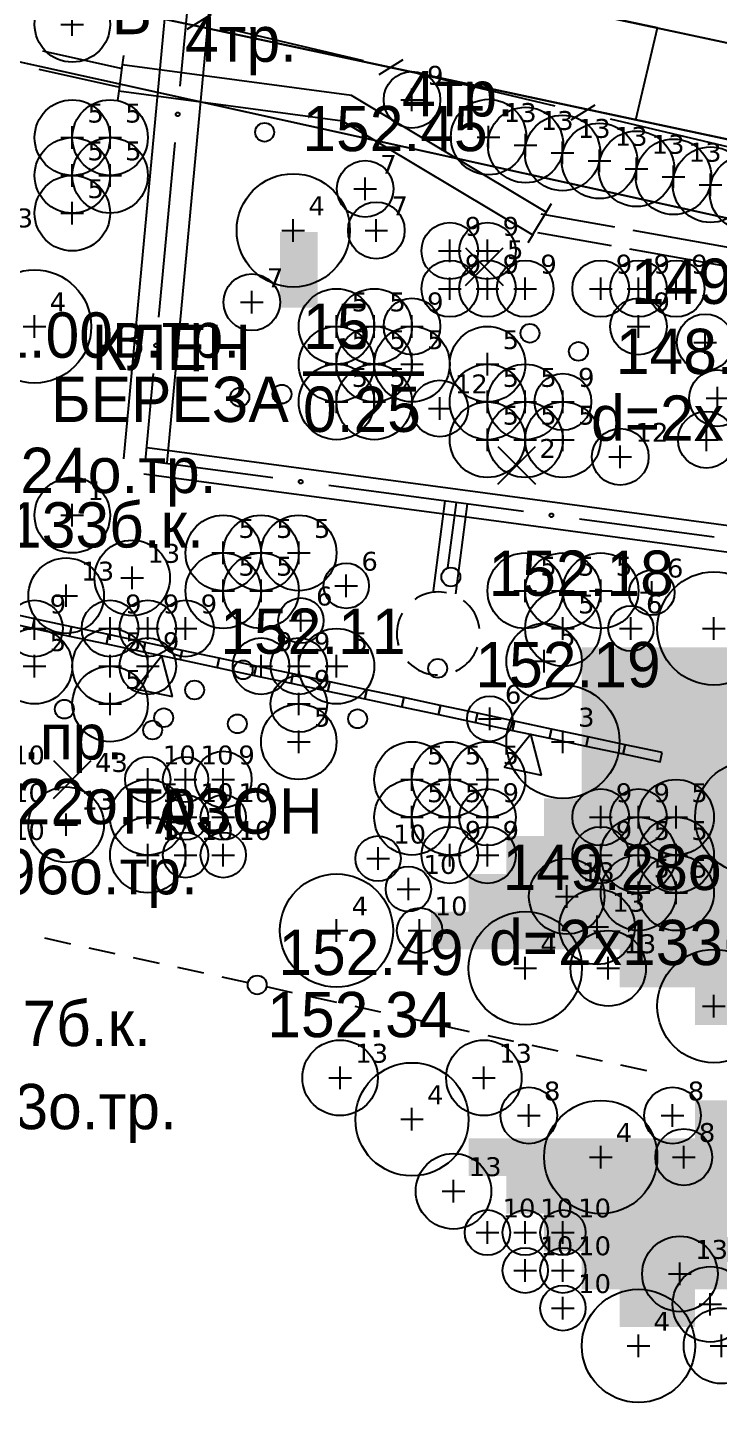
# Model space of a CAD drawing. Header units: metres. Extents: x -2743 to 126, y 13385 to 13916.
# Drawn here: x -1796.41 to -1778.08, y 13575.02 to 13611.44 of the extents above; entities that cross this region are included whole.
import ezdxf

# ---------------------------------------------------------------- set-up
doc = ezdxf.new("R2010")
doc.units = ezdxf.units.M
for name, color, linetype in [('GREEN_LABELS', 7, 'Continuous'), ('GREEN_REJECT', 1, 'Continuous'), ('GREEN_SHRUBS', 94, 'Continuous'), ('GREEN_TREES', 3, 'Continuous'), ('GREEN_ZONE_ALLOWED', 3, 'Continuous'), ('link-улица Берзарина_Граница работ$0$ГП_Граница проектирования', 7, 'Continuous'), ('link-улица Берзарина_Покрытия — Новые$0$ДВ_ПП_Газон_Р', 7, 'Continuous'), ('link-улица Берзарина_Покрытия — Новые$0$ДВ_ПП_Тип6_У_ТР_3м за счет Газона', 7, 'Continuous'), ('link_улица Берзарина_борта$0$ДВ_ГП_П_Борт_БР100.30.15', 7, 'Continuous'), ('link_улица Берзарина_борта$0$ДВ_ГП_П_Борт_Пониженный_бетонный', 7, 'Continuous'), ('output[1-12]_3_ДЖКХ-24_03233kl$0$Красные линии', 7, 'Continuous'), ('output[1-12]_3_ДЖКХ-24_03233pp$0$Водосток проектный', 7, 'Continuous'), ('output[1-12]_3_ДЖКХ-24_03233tp$0$Вентиляторы', 7, 'Continuous'), ('output[1-12]_3_ДЖКХ-24_03233tp$0$Горизонтали', 7, 'Continuous'), ('output[1-12]_3_ДЖКХ-24_03233tp$0$Граница улицы', 7, 'Continuous'), ('output[1-12]_3_ДЖКХ-24_03233tp$0$Колодцы', 7, 'Continuous'), ('output[1-12]_3_ДЖКХ-24_03233tp$0$Леса и газоны', 7, 'Continuous'), ('output[1-12]_3_ДЖКХ-24_03233tp$0$Отдельно стоящее дерево', 7, 'Continuous'), ('output[1-12]_3_ДЖКХ-24_03233up$0$Газопровод', 7, 'Continuous'), ('output[1-12]_3_ДЖКХ-24_03233up$0$Кабель связи', 7, 'Continuous'), ('output[1-12]_3_ДЖКХ-24_03233up$0$Кабель электрический', 7, 'Continuous'), ('output[1-12]_3_ДЖКХ-24_03233up$0$Теплосеть', 7, 'Continuous')]:
    doc.layers.add(name, color=color, linetype=linetype)
doc.styles.add('unicode', font='DejaVuSans.ttf')

# ---------------------------------------------------------------- blocks, each defined once
blk = doc.blocks.new('GREEN_TREE_SORBUS_AUCUPARIA')
for p, q in [((-0.3, 0), (0.3, 0)), ((0, -0.3), (0, 0.3))]:
    blk.add_line(p, q)
blk.add_circle((0, 0), 1.5)
at = {"style": 'unicode', "flags": 1}
for tag, p in [('POS', (0.4, 0.4)), ('NUM', (0.4, -0.9)), ('SPECIES', (0.4, -1.8)), ('NPA', (0.4, -2.7))]:
    blk.add_attdef(tag, p, '', height=0.5, dxfattribs=at)
blk = doc.blocks.new('GREEN_TREE_ACER_GINNALA')
for p, q in [((-0.3, 0), (0.3, 0)), ((0, -0.3), (0, 0.3))]:
    blk.add_line(p, q)
blk.add_circle((0, 0), 1.5)
at = {"style": 'unicode', "flags": 1}
for tag, p in [('POS', (0.4, 0.4)), ('NUM', (0.4, -0.9)), ('SPECIES', (0.4, -1.8)), ('NPA', (0.4, -2.7))]:
    blk.add_attdef(tag, p, '', height=0.5, dxfattribs=at)
blk = doc.blocks.new('GREEN_TREE_PINUS_MUGO')
for p, q in [((-0.3, 0), (0.3, 0)), ((0, -0.3), (0, 0.3))]:
    blk.add_line(p, q)
blk.add_circle((0, 0), 1)
at = {"style": 'unicode', "flags": 1}
for tag, p in [('POS', (0.4, 0.4)), ('NUM', (0.4, -0.9)), ('SPECIES', (0.4, -1.8)), ('NPA', (0.4, -2.7))]:
    blk.add_attdef(tag, p, '', height=0.5, dxfattribs=at)
blk = doc.blocks.new('GREEN_SHRUB_SYRINGA_JOSIKAEA')
for p, q in [((-0.3, 0), (0.3, 0)), ((0, -0.3), (0, 0.3))]:
    blk.add_line(p, q)
blk.add_circle((0, 0), 1)
at = {"style": 'unicode', "flags": 1}
for tag, p in [('POS', (0.4, 0.4)), ('NUM', (0.4, -0.9)), ('SPECIES', (0.4, -1.8)), ('NPA', (0.4, -2.7))]:
    blk.add_attdef(tag, p, '', height=0.5, dxfattribs=at)
blk = doc.blocks.new('GREEN_SHRUB_HYDRANGEA_ARBORESCENS')
for p, q in [((-0.3, 0), (0.3, 0)), ((0, -0.3), (0, 0.3))]:
    blk.add_line(p, q)
blk.add_circle((0, 0), 0.6)
at = {"style": 'unicode', "flags": 1}
for tag, p in [('POS', (0.4, 0.4)), ('NUM', (0.4, -0.9)), ('SPECIES', (0.4, -1.8)), ('NPA', (0.4, -2.7))]:
    blk.add_attdef(tag, p, '', height=0.5, dxfattribs=at)
blk = doc.blocks.new('GREEN_SHRUB_SORBARIA_SORBIFOLIA')
for p, q in [((-0.3, 0), (0.3, 0)), ((0, -0.3), (0, 0.3))]:
    blk.add_line(p, q)
blk.add_circle((0, 0), 0.75)
at = {"style": 'unicode', "flags": 1}
for tag, p in [('POS', (0.4, 0.4)), ('NUM', (0.4, -0.9)), ('SPECIES', (0.4, -1.8)), ('NPA', (0.4, -2.7))]:
    blk.add_attdef(tag, p, '', height=0.5, dxfattribs=at)
blk = doc.blocks.new('GREEN_SHRUB_HYDRANGEA_PANICULATA')
for p, q in [((-0.3, 0), (0.3, 0)), ((0, -0.3), (0, 0.3))]:
    blk.add_line(p, q)
blk.add_circle((0, 0), 0.75)
at = {"style": 'unicode', "flags": 1}
for tag, p in [('POS', (0.4, 0.4)), ('NUM', (0.4, -0.9)), ('SPECIES', (0.4, -1.8)), ('NPA', (0.4, -2.7))]:
    blk.add_attdef(tag, p, '', height=0.5, dxfattribs=at)
blk = doc.blocks.new('GREEN_SHRUB_CORNUS_SERICEA')
for p, q in [((-0.3, 0), (0.3, 0)), ((0, -0.3), (0, 0.3))]:
    blk.add_line(p, q)
blk.add_circle((0, 0), 0.75)
at = {"style": 'unicode', "flags": 1}
for tag, p in [('POS', (0.4, 0.4)), ('NUM', (0.4, -0.9)), ('SPECIES', (0.4, -1.8)), ('NPA', (0.4, -2.7))]:
    blk.add_attdef(tag, p, '', height=0.5, dxfattribs=at)
blk = doc.blocks.new('GREEN_SHRUB_COTONEASTER_LUCIDUS')
for p, q in [((-0.3, 0), (0.3, 0)), ((0, -0.3), (0, 0.3))]:
    blk.add_line(p, q)
blk.add_circle((0, 0), 0.6)
at = {"style": 'unicode', "flags": 1}
for tag, p in [('POS', (0.4, 0.4)), ('NUM', (0.4, -0.9)), ('SPECIES', (0.4, -1.8)), ('NPA', (0.4, -2.7))]:
    blk.add_attdef(tag, p, '', height=0.5, dxfattribs=at)
blk = doc.blocks.new('GREEN_SHRUB_JUNIPERUS_SABINA')
for p, q in [((-0.3, 0), (0.3, 0)), ((0, -0.3), (0, 0.3))]:
    blk.add_line(p, q)
blk.add_circle((0, 0), 1)
at = {"style": 'unicode', "flags": 1}
for tag, p in [('POS', (0.4, 0.4)), ('NUM', (0.4, -0.9)), ('SPECIES', (0.4, -1.8)), ('NPA', (0.4, -2.7))]:
    blk.add_attdef(tag, p, '', height=0.5, dxfattribs=at)
blk = doc.blocks.new('GREEN_SHRUB_LONICERA_TATARICA')
for p, q in [((-0.3, 0), (0.3, 0)), ((0, -0.3), (0, 0.3))]:
    blk.add_line(p, q)
blk.add_circle((0, 0), 0.75)
at = {"style": 'unicode', "flags": 1}
for tag, p in [('POS', (0.4, 0.4)), ('NUM', (0.4, -0.9)), ('SPECIES', (0.4, -1.8)), ('NPA', (0.4, -2.7))]:
    blk.add_attdef(tag, p, '', height=0.5, dxfattribs=at)
blk = doc.blocks.new('GREEN_REJECT_MARK')
for p, q in [((-0.5, -0.5), (0.5, 0.5)), ((-0.5, 0.5), (0.5, -0.5))]:
    blk.add_line(p, q)
at = {"style": 'unicode'}
blk.add_attdef('NUM', (0.6, 0.2), '', height=0.5, dxfattribs=at)

msp = doc.modelspace()

# ---------------------------------------------------------------- hatches: boundary and pattern name
at = {"layer": 'GREEN_ZONE_ALLOWED', "transparency": 33554508}
h = msp.add_hatch(color=3, dxfattribs=at)
h.dxf.hatch_style = 1
h.paths.add_polyline_path([(-1789.7269999999999, 13606.022), (-1788.7269999999999, 13606.022), (-1788.7269999999999, 13605.022), (-1788.7269999999999, 13604.022), (-1789.7269999999999, 13604.022), (-1789.7269999999999, 13605.022), (-1789.7269999999999, 13606.022)])
h = msp.add_hatch(color=3, dxfattribs=at)
h.dxf.hatch_style = 1
h.paths.add_polyline_path([(-1782.7269999999999, 13580.022), (-1783.7269999999999, 13580.022), (-1783.7269999999999, 13581.022), (-1784.7269999999999, 13581.022), (-1784.7269999999999, 13582.022), (-1783.7269999999999, 13582.022), (-1782.7269999999999, 13582.022), (-1781.7269999999999, 13582.022), (-1780.7269999999999, 13582.022), (-1779.7269999999999, 13582.022), (-1778.7269999999999, 13582.022), (-1778.7269999999999, 13583.022), (-1777.7269999999999, 13583.022), (-1777.7269999999999, 13584.022), (-1777.7269999999999, 13585.022), (-1778.7269999999999, 13585.022), (-1778.7269999999999, 13586.022), (-1779.7269999999999, 13586.022), (-1780.7269999999999, 13586.022), (-1780.7269999999999, 13587.022), (-1781.7269999999999, 13587.022), (-1782.7269999999999, 13587.022), (-1783.7269999999999, 13587.022), (-1784.7269999999999, 13587.022), (-1785.7269999999999, 13587.022), (-1785.7269999999999, 13588.022), (-1784.7269999999999, 13588.022), (-1784.7269999999999, 13589.022), (-1783.7269999999999, 13589.022), (-1783.7269999999999, 13590.022), (-1782.7269999999999, 13590.022), (-1782.7269999999999, 13591.022), (-1781.7269999999999, 13591.022), (-1781.7269999999999, 13592.022), (-1781.7269999999999, 13593.022), (-1781.7269999999999, 13594.022), (-1781.7269999999999, 13595.022), (-1780.7269999999999, 13595.022), (-1779.7269999999999, 13595.022), (-1778.7269999999999, 13595.022), (-1777.7269999999999, 13595.022), (-1776.7269999999999, 13595.022), (-1776.7269999999999, 13594.022), (-1777.7269999999999, 13594.022), (-1777.7269999999999, 13593.022), (-1777.7269999999999, 13592.022), (-1776.7269999999999, 13592.022), (-1776.7269999999999, 13591.022), (-1775.7269999999999, 13591.022), (-1775.7269999999999, 13590.022), (-1774.7269999999999, 13590.022), (-1773.7269999999999, 13590.022), (-1772.7269999999999, 13590.022), (-1771.7269999999999, 13590.022), (-1771.7269999999999, 13589.022), (-1770.7269999999999, 13589.022), (-1769.7269999999999, 13589.022), (-1768.7269999999999, 13589.022), (-1767.7269999999999, 13589.022), (-1767.7269999999999, 13588.022), (-1768.7269999999999, 13588.022), (-1768.7269999999999, 13587.022), (-1769.7269999999999, 13587.022), (-1769.7269999999999, 13586.022), (-1770.7269999999999, 13586.022), (-1770.7269999999999, 13585.022), (-1771.7269999999999, 13585.022), (-1771.7269999999999, 13584.022), (-1772.7269999999999, 13584.022), (-1772.7269999999999, 13583.022), (-1773.7269999999999, 13583.022), (-1773.7269999999999, 13582.022), (-1774.7269999999999, 13582.022), (-1774.7269999999999, 13581.022), (-1775.7269999999999, 13581.022), (-1775.7269999999999, 13580.022), (-1776.7269999999999, 13580.022), (-1776.7269999999999, 13579.022), (-1777.7269999999999, 13579.022), (-1777.7269999999999, 13578.022), (-1778.7269999999999, 13578.022), (-1778.7269999999999, 13577.022), (-1779.7269999999999, 13577.022), (-1780.7269999999999, 13577.022), (-1780.7269999999999, 13578.022), (-1781.7269999999999, 13578.022), (-1781.7269999999999, 13579.022), (-1782.7269999999999, 13579.022), (-1782.7269999999999, 13580.022)])

# ---------------------------------------------------------------- linework, layer by layer
at = {"layer": 'link-улица Берзарина_Граница работ$0$ГП_Граница проектирования'}
msp.add_lwpolyline([(-1759.643194833344, 13602.3556826291), (-1820.672397568001, 13615.84266816421), (-1829.782114068887, 13615.15425167276), (-1829.610751964112, 13614.16904355817), (-1831.187084895172, 13613.89486419962), (-1831.358447006371, 13614.88007231309), (-1852.157694199306, 13619.81345780203)], dxfattribs=at)
at = {"layer": 'link-улица Берзарина_Покрытия — Новые$0$ДВ_ПП_Газон_Р'}
msp.add_lwpolyline([(-1755.619187, 13602.648067), (-1755.47691, 13602.32966), (-1755.29009, 13601.689098), (-1755.117983, 13601.009103), (-1754.98986, 13600.19503), (-1755.120237, 13597.414395), (-1755.232887, 13595.011845), (-1755.272552, 13594.165883), (-1755.30712, 13593.811891), (-1761.247544, 13595.124679), (-1759.643195, 13602.355683), (-1765.758522, 13603.707123), (-1780.753121, 13607.020814), (-1793.320037, 13609.798006), (-1808.431226, 13613.137463), (-1807.830159, 13614.933414), (-1792.749695, 13611.654728), (-1792.494907, 13611.599334), (-1780.292059, 13608.995932), (-1765.253538, 13605.787558), (-1756.245574, 13603.865766), (-1755.899292, 13603.274929), (-1755.619187, 13602.648067)], close=True, dxfattribs=at)
at = {"layer": 'link-улица Берзарина_Покрытия — Новые$0$ДВ_ПП_Тип6_У_ТР_3м за счет Газона'}
for points in [[(-1779.723645, 13611.430926), (-1786.2283, 13612.818654), (-1786.434, 13612.862), (-1787.373482, 13613.062791), (-1792.456405, 13614.149137), (-1793.152303, 13611.74226), (-1792.749695, 13611.654728), (-1792.494907, 13611.599334), (-1788.158755, 13610.674243), (-1780.292059, 13608.995932), (-1779.723645, 13611.430926)], [(-1759.975, 13607.217), (-1759.152335, 13606.754837), (-1758.728454, 13606.461844), (-1758.188067, 13606.08832), (-1757.78556, 13605.719873), (-1757.323419, 13605.296839), (-1756.955351, 13604.853687), (-1756.574465, 13604.395105), (-1756.254036, 13603.880203), (-1756.245574, 13603.865766), (-1765.253538, 13605.787558), (-1780.292059, 13608.995932), (-1779.723645, 13611.430926), (-1764.663607, 13608.217962), (-1760.21321, 13607.268497), (-1759.975, 13607.217)]]:
    msp.add_lwpolyline(points, close=True, dxfattribs=at)
at = {"layer": 'link_улица Берзарина_борта$0$ДВ_ГП_П_Борт_БР100.30.15'}
msp.add_lwpolyline([(-1823.446113124467, 13620.88801924159), (-1823.208739584743, 13620.83531806605), (-1803.598360973588, 13616.57177027342), (-1799.687869007464, 13615.72157917202), (-1791.968532484909, 13614.04329641962), (-1759.360487250305, 13607.08657421339)], dxfattribs=at)
at = {"layer": 'link_улица Берзарина_борта$0$ДВ_ГП_П_Борт_Пониженный_бетонный'}
msp.add_lwpolyline([(-1755.115970351402, 13603.62477175009), (-1792.494906883194, 13611.5993337315), (-1810.504558571511, 13615.51486296344), (-1810.6941786312975, 13615.220397843988), (-1810.9650988884928, 13615.014068569062), (-1811.2894717752456, 13614.910377750808), (-1811.6394497237043, 13614.923828001374), (-1811.9634197850926, 13615.056902690823), (-1812.2154591945177, 13615.285912934147), (-1812.3762556599543, 13615.586102960886), (-1812.426496889377, 13615.93271700058), (-1823.235755571854, 13618.28278845556), (-1823.5727344482568, 13618.336197987612), (-1823.9125058974591, 13618.3510137067), (-1824.2517709918218, 13618.327278943752), (-1824.587230803706, 13618.26503702969), (-1829.181433979182, 13617.13905717199), (-1829.5263206253692, 13616.980569510788), (-1829.7803379567392, 13616.71508779546), (-1829.9216948229166, 13616.375936528037), (-1829.9286000735258, 13615.99644021055), (-1829.782114068877, 13615.15425167276)], dxfattribs=at)
at = {"layer": 'output[1-12]_3_ДЖКХ-24_03233kl$0$Красные линии'}
for points in [[(-1796.225803, 13595.7771), (-1797.202675, 13595.990927), (-1797.256131, 13595.74671), (-1796.27926, 13595.532882), (-1796.225803, 13595.7771)], [(-1795.868017, 13595.698784), (-1796.225803, 13595.7771), (-1796.27926, 13595.532882), (-1795.920783, 13595.454416), (-1795.300942, 13595.322406), (-1795.248867, 13595.566922), (-1795.868017, 13595.698784)], [(-1794.270802, 13595.35862), (-1795.248867, 13595.566922), (-1795.300942, 13595.322406), (-1794.322877, 13595.114104), (-1794.270802, 13595.35862)], [(-1793.292737, 13595.150318), (-1794.270802, 13595.35862), (-1794.322877, 13595.114104), (-1793.344813, 13594.905802), (-1793.292737, 13595.150318)], [(-1792.314673, 13594.942017), (-1793.292737, 13595.150318), (-1793.344813, 13594.905802), (-1792.366748, 13594.697501), (-1792.314673, 13594.942017)], [(-1791.336608, 13594.733715), (-1792.314673, 13594.942017), (-1792.366748, 13594.697501), (-1791.388684, 13594.489199), (-1791.336608, 13594.733715)], [(-1792.57505, 13593.719436), (-1792.85578, 13594.801651), (-1793.553114, 13593.927738), (-1792.57505, 13593.719436)], [(-1790.358543, 13594.525413), (-1791.336608, 13594.733715), (-1791.388684, 13594.489199), (-1790.410619, 13594.280897), (-1790.358543, 13594.525413)], [(-1789.380479, 13594.317111), (-1790.358543, 13594.525413), (-1790.410619, 13594.280897), (-1789.432554, 13594.072595), (-1789.380479, 13594.317111)], [(-1788.402414, 13594.10881), (-1789.380479, 13594.317111), (-1789.432554, 13594.072595), (-1788.45449, 13593.864294), (-1788.402414, 13594.10881)], [(-1787.42435, 13593.900508), (-1788.402414, 13594.10881), (-1788.45449, 13593.864294), (-1787.476425, 13593.655992), (-1787.42435, 13593.900508)], [(-1786.446285, 13593.692206), (-1787.42435, 13593.900508), (-1787.476425, 13593.655992), (-1786.49836, 13593.44769), (-1786.446285, 13593.692206)], [(-1785.46822, 13593.483904), (-1786.446285, 13593.692206), (-1786.49836, 13593.44769), (-1785.520296, 13593.239388), (-1785.46822, 13593.483904)], [(-1784.490156, 13593.275603), (-1785.46822, 13593.483904), (-1785.520296, 13593.239388), (-1784.542231, 13593.031087), (-1784.490156, 13593.275603)], [(-1783.512091, 13593.067301), (-1784.490156, 13593.275603), (-1784.542231, 13593.031087), (-1783.564167, 13592.822785), (-1783.512091, 13593.067301)], [(-1782.534027, 13592.858999), (-1783.512091, 13593.067301), (-1783.564167, 13592.822785), (-1782.586102, 13592.614483), (-1782.534027, 13592.858999)], [(-1782.794404, 13591.636418), (-1783.075134, 13592.718634), (-1783.772468, 13591.84472), (-1782.794404, 13591.636418)], [(-1781.555962, 13592.650697), (-1782.534027, 13592.858999), (-1782.586102, 13592.614483), (-1781.608037, 13592.406181), (-1781.555962, 13592.650697)], [(-1780.577897, 13592.442396), (-1781.555962, 13592.650697), (-1781.608037, 13592.406181), (-1780.629973, 13592.19788), (-1780.577897, 13592.442396)], [(-1779.599833, 13592.234094), (-1780.577897, 13592.442396), (-1780.629973, 13592.19788), (-1779.651908, 13591.989578), (-1779.599833, 13592.234094)]]:
    msp.add_lwpolyline(points, close=True, dxfattribs=at)
at = {"layer": 'output[1-12]_3_ДЖКХ-24_03233tp$0$Горизонтали'}
for centre in [(-1790.13147, 13608.66414), (-1790.69988, 13594.4282), (-1790.32809, 13586.08174)]:
    msp.add_circle(centre, 0.25, dxfattribs=at)
at = {"layer": 'output[1-12]_3_ДЖКХ-24_03233tp$0$Граница улицы'}
for points in [[(-1795.2661204776086, 13587.165113411556), (-1795.9517510154255, 13587.315536520162)], [(-1794.0921056650177, 13586.90754180715), (-1794.7777362028344, 13587.057964915753)], [(-1792.9180908524265, 13586.649970202741), (-1793.6037213902434, 13586.800393311345)], [(-1791.7440760398356, 13586.392398598333), (-1792.4297065776525, 13586.542821706937)], [(-1790.5700612272447, 13586.134826993924), (-1791.2556917650613, 13586.285250102528)], [(-1789.3962414063383, 13585.876368630532), (-1790.08172850424, 13586.027444057388)], [(-1788.2224722079313, 13585.617680052408), (-1788.907959305833, 13585.768755479263)], [(-1787.0487030095244, 13585.358991474282), (-1787.734190107426, 13585.510066901139)], [(-1785.8749338111174, 13585.100302896157), (-1786.560420909019, 13585.251378323013)], [(-1784.7011646127105, 13584.841614318033), (-1785.386651710612, 13584.992689744888)], [(-1783.5273954143036, 13584.582925739907), (-1784.2128825122052, 13584.734001166764)], [(-1782.3536262158966, 13584.324237161782), (-1783.0391133137982, 13584.475312588638)], [(-1781.1798570174897, 13584.065548583656), (-1781.8653441153913, 13584.216624010513)], [(-1780.0060878190827, 13583.806860005532), (-1780.6915749169843, 13583.957935432389)]]:
    msp.add_lwpolyline(points, dxfattribs=at)
at = {"layer": 'output[1-12]_3_ДЖКХ-24_03233tp$0$Колодцы'}
for centre in [(-1785.198, 13596.886), (-1785.546, 13594.466)]:
    msp.add_circle(centre, 0.25, dxfattribs=at)
at = {"layer": 'output[1-12]_3_ДЖКХ-24_03233tp$0$Леса и газоны'}
for centre in [(-1790.789992624766, 13601.64935393336), (-1789.673503502006, 13601.72913561207)]:
    msp.add_circle(centre, 0.25, dxfattribs=at)
at = {"layer": 'output[1-12]_3_ДЖКХ-24_03233tp$0$Отдельно стоящее дерево'}
for centre in [(-1783.10146, 13603.34036), (-1781.81711, 13602.86006), (-1791.98634, 13593.89284), (-1795.43865, 13593.38442), (-1793.09912, 13592.83108), (-1792.80627, 13593.15863), (-1790.85374, 13592.99635), (-1787.66826, 13593.13077), (-1787.66726, 13593.1308)]:
    msp.add_circle(centre, 0.25, dxfattribs=at)
at = {"layer": 'output[1-12]_3_ДЖКХ-24_03233up$0$Кабель связи'}
for points in [[(-1791.5523358252078, 13611.782017709258), (-1792.1899719938615, 13611.388037866594)], [(-1787.5151923742724, 13610.556197707554), (-1791.1412369203956, 13611.412629444065)], [(-1786.466457300806, 13610.580789285024), (-1787.1040934694597, 13610.186809442363)], [(-1782.4293138498704, 13609.354969283322), (-1786.0553583959938, 13610.211401019833)], [(-1781.380578776404, 13609.379560860792), (-1782.0182149450577, 13608.985581018129)], [(-1777.3434353254684, 13608.15374085909), (-1780.9694798715918, 13609.0101725956)]]:
    msp.add_lwpolyline(points, dxfattribs=at)
at = {"layer": 'output[1-12]_3_ДЖКХ-24_03233up$0$Кабель электрический'}
for points in [[(-1793.8954787817336, 13610.343982451743), (-1796.0054344181997, 13610.815480917992)], [(-1793.8704785372236, 13610.694588132355), (-1793.903519467246, 13610.446781157187)], [(-1794.0045212182665, 13609.856017548258), (-1796.1027611044547, 13610.324897969753)], [(-1793.9037426979687, 13610.44692976524), (-1793.9962573020314, 13609.753070234761)], [(-1782.6703597498642, 13606.550382057605), (-1787.832255490042, 13609.637398137524), (-1793.9037426979687, 13610.44692976524)], [(-1793.996034071309, 13609.752921626707), (-1794.0290750013314, 13609.505114651536)], [(-1783.0296402501376, 13605.949617942395), (-1788.0677445099582, 13608.962601862493), (-1793.9962573020314, 13609.753070234761)], [(-1782.6703597498642, 13606.550382057605), (-1783.0296402501376, 13605.949617942395)], [(-1782.5418989880654, 13606.764715918373), (-1782.6702134524487, 13606.550157305795)], [(-1780.8563830468524, 13606.148348049488), (-1782.8061008320165, 13606.496115548169)], [(-1783.0294939527219, 13605.949393190587), (-1783.1578084171051, 13605.734834578012)], [(-1780.9441813828214, 13605.65611695315), (-1782.8938991679854, 13606.003884451831)], [(-1776.4647163801856, 13605.365014716155), (-1780.3641519505154, 13606.060549713518)], [(-1776.5525147161545, 13604.872783619818), (-1780.4519502864844, 13605.568318617181)]]:
    msp.add_lwpolyline(points, dxfattribs=at)
at = {"layer": 'output[1-12]_3_ДЖКХ-24_03233up$0$Теплосеть'}
for points in [[(-1793.8625221762763, 13600.013323143872), (-1792.7225221762762, 13612.25332314387)], [(-1792.7174778237238, 13599.906676856133), (-1791.577477823724, 13612.146676856131)], [(-1792.3654480732143, 13609.886768056014), (-1792.15, 13612.2)], [(-1792.9354480732145, 13603.766768056015), (-1792.5045519267853, 13608.39323194399)], [(-1793.29, 13599.960000000003), (-1793.0745519267855, 13602.27323194399)], [(-1785.013632257098, 13599.2069150219), (-1793.2436322570973, 13600.3069150219)], [(-1785.1063677429026, 13598.513084978104), (-1793.336367742902, 13599.613084978104)], [(-1789.9183893326372, 13599.509359449077), (-1793.2899999999995, 13599.960000000003)], [(-1785.0600000000002, 13598.860000000002), (-1788.4316106673623, 13599.310640550924)], [(-1785.3574603599159, 13598.89895297523), (-1785.66931266989, 13596.517525117137)], [(-1756.607860930606, 13592.76443974227), (-1765.3105323408006, 13594.334455731445), (-1765.859630640208, 13591.798619948733), (-1773.9392910594117, 13593.360934148786), (-1773.3667066711919, 13597.640249050217), (-1785.0133405851573, 13599.206875912983)], [(-1785.0600000000006, 13598.860000000002), (-1785.2872256888347, 13597.124814567163)], [(-1756.732139069394, 13592.075560257732), (-1764.7694676591993, 13593.525544268556), (-1765.3203693597948, 13590.981380051267), (-1774.7207089405883, 13592.799065851214), (-1774.153293328808, 13597.039750949783), (-1785.1066594148442, 13598.513124087021)], [(-1784.7625396400856, 13598.821047024774), (-1785.0743919500594, 13596.43961916668)], [(-1783.2756695441715, 13598.61998386789), (-1785.0600000000006, 13598.860000000002)], [(-1778.2203975768798, 13597.939982682909), (-1781.7890584885383, 13598.42001494713)], [(-1785.315651120944, 13596.468393006375), (-1785.3718523099747, 13596.478572141908), (-1785.448172503835, 13596.48695226007), (-1785.5248913530306, 13596.489988137086), (-1785.6016350910413, 13596.487664982466), (-1785.6780298300891, 13596.47999411439), (-1785.753703382685, 13596.467012904555), (-1785.8282870748862, 13596.448784596108), (-1785.901417542443, 13596.42539799554), (-1785.9727385010676, 13596.396967040013), (-1786.0419024822186, 13596.363630242291), (-1786.1085725259327, 13596.325550015896), (-1786.1560712997311, 13596.293831646826)], [(-1784.438149857807, 13595.519383867399), (-1784.4458360471417, 13595.575979900317), (-1784.4614503180742, 13595.65115431694), (-1784.4822704556468, 13595.72505641598), (-1784.5081950262424, 13595.797326153843), (-1784.5390977279585, 13595.867611439628), (-1784.5748280059388, 13595.935569850488), (-1784.6152117858608, 13596.000870299878), (-1784.6600523220077, 13596.063194650573), (-1784.709131155795, 13596.122239264594), (-1784.7622091800781, 13596.177716482525), (-1784.8190278040574, 13596.229356024936), (-1784.8638716939597, 13596.264728528198)], [(-1786.4893752494866, 13595.927099663772), (-1786.516423305181, 13595.876794682588), (-1786.5479775080814, 13595.80679946382), (-1786.57457222689, 13595.73477363996), (-1786.5960778948086, 13595.661068113583), (-1786.6123897383857, 13595.586041970606), (-1786.6234282879589, 13595.510060730849), (-1786.6291397648238, 13595.433494567285), (-1786.62949634324, 13595.356716502556), (-1786.6244962859928, 13595.280100591684), (-1786.6141639528587, 13595.204020099683), (-1786.598549681926, 13595.12884568306), (-1786.5830616486546, 13595.07387014965)], [(-1784.715967859884, 13594.650167806285), (-1784.6663427162678, 13594.708754011936), (-1784.620925224124, 13594.770659179558), (-1784.5799366529081, 13594.835581713403), (-1784.5435766948194, 13594.903205317412), (-1784.5120224919187, 13594.97320053618), (-1784.492238766268, 13595.026780314529)], [(-1786.337275391203, 13594.643552841184), (-1786.297790819922, 13594.602283517477), (-1786.2409721959427, 13594.550643975064), (-1786.1806897868912, 13594.503093690835), (-1786.1172372826052, 13594.459864324994), (-1786.0509238173072, 13594.421166486663), (-1785.9820724635347, 13594.387188707828), (-1785.9110186581618, 13594.358096524802), (-1785.8381085681858, 13594.334031671777), (-1785.7636974042368, 13594.315111390304), (-1785.6881476900257, 13594.301427858092), (-1785.6118274961655, 13594.293047739931), (-1785.5547565913869, 13594.290789360799)], [(-1785.0695483805591, 13594.391570621272), (-1785.0180975177814, 13594.416369757711), (-1784.9514274740673, 13594.454449984107), (-1784.8875761775416, 13594.49708811614), (-1784.8268547053028, 13594.544076425116), (-1784.7695588862598, 13594.595185988717), (-1784.715967859884, 13594.650167806285)]]:
    msp.add_lwpolyline(points, dxfattribs=at)
for centre in [(-1792.435, 13609.140000000001), (-1793.005, 13603.020000000002), (-1789.1749999999997, 13599.410000000002), (-1782.532364016355, 13598.51999940751)]:
    msp.add_circle(centre, 0.05, dxfattribs=at)

# ---------------------------------------------------------------- block references
at = {"layer": 'GREEN_REJECT'}
ref = msp.add_blockref('GREEN_REJECT_MARK', (-1784.309, 13605.106), dxfattribs=at)
ref.add_attrib('NUM', '5', (-1783.709, 13605.306), dxfattribs={"layer": 'GREEN_LABELS', "height": 0.5, "style": 'unicode'})
ref = msp.add_blockref('GREEN_REJECT_MARK', (-1783.454, 13599.841), dxfattribs=at)
ref.add_attrib('NUM', '2', (-1782.854, 13600.041000000001), dxfattribs={"layer": 'GREEN_LABELS', "height": 0.5, "style": 'unicode'})
ref = msp.add_blockref('GREEN_REJECT_MARK', (-1795.227, 13591.522), dxfattribs=at)
ref.add_attrib('NUM', '43', (-1794.6270000000002, 13591.722000000002), dxfattribs={"layer": 'GREEN_LABELS', "height": 0.5, "style": 'unicode'})
at = {"layer": 'GREEN_SHRUBS'}
for name, p in [('GREEN_SHRUB_JUNIPERUS_SABINA', (-1795.227, 13611.522)), ('GREEN_SHRUB_LONICERA_TATARICA', (-1786.227, 13609.522)), ('GREEN_SHRUB_JUNIPERUS_SABINA', (-1795.227, 13608.522)), ('GREEN_SHRUB_JUNIPERUS_SABINA', (-1794.227, 13608.522)), ('GREEN_SHRUB_SYRINGA_JOSIKAEA', (-1784.1968054858366, 13608.536778109305)), ('GREEN_SHRUB_SYRINGA_JOSIKAEA', (-1783.2171165644236, 13608.326507766033)), ('GREEN_SHRUB_SYRINGA_JOSIKAEA', (-1782.2374276430103, 13608.116237422759)), ('GREEN_SHRUB_SYRINGA_JOSIKAEA', (-1781.257738721597, 13607.905967079487)), ('GREEN_SHRUB_JUNIPERUS_SABINA', (-1795.227, 13607.522)), ('GREEN_SHRUB_JUNIPERUS_SABINA', (-1794.227, 13607.522)), ('GREEN_SHRUB_SYRINGA_JOSIKAEA', (-1780.278049800184, 13607.695696736213)), ('GREEN_SHRUB_SYRINGA_JOSIKAEA', (-1779.2983608787706, 13607.48542639294)), ('GREEN_SHRUB_SYRINGA_JOSIKAEA', (-1778.3186719573573, 13607.275156049667)), ('GREEN_SHRUB_SYRINGA_JOSIKAEA', (-1777.3389830359442, 13607.064885706393)), ('GREEN_SHRUB_HYDRANGEA_PANICULATA', (-1787.467, 13607.166)), ('GREEN_SHRUB_JUNIPERUS_SABINA', (-1795.227, 13606.522)), ('GREEN_SHRUB_HYDRANGEA_PANICULATA', (-1787.172, 13606.066)), ('GREEN_SHRUB_LONICERA_TATARICA', (-1785.227, 13605.522)), ('GREEN_SHRUB_LONICERA_TATARICA', (-1784.227, 13605.522)), ('GREEN_SHRUB_LONICERA_TATARICA', (-1785.227, 13604.522)), ('GREEN_SHRUB_LONICERA_TATARICA', (-1784.227, 13604.522)), ('GREEN_SHRUB_LONICERA_TATARICA', (-1783.227, 13604.522)), ('GREEN_SHRUB_LONICERA_TATARICA', (-1781.227, 13604.522)), ('GREEN_SHRUB_LONICERA_TATARICA', (-1780.227, 13604.522)), ('GREEN_SHRUB_LONICERA_TATARICA', (-1779.227, 13604.522)), ('GREEN_SHRUB_HYDRANGEA_PANICULATA', (-1790.472, 13604.161)), ('GREEN_SHRUB_JUNIPERUS_SABINA', (-1788.227, 13603.522)), ('GREEN_SHRUB_JUNIPERUS_SABINA', (-1787.227, 13603.522)), ('GREEN_SHRUB_LONICERA_TATARICA', (-1786.227, 13603.522)), ('GREEN_SHRUB_LONICERA_TATARICA', (-1780.227, 13603.522)), ('GREEN_SHRUB_SORBARIA_SORBIFOLIA', (-1778.457, 13603.1)), ('GREEN_SHRUB_JUNIPERUS_SABINA', (-1788.227, 13602.522)), ('GREEN_SHRUB_JUNIPERUS_SABINA', (-1787.227, 13602.522)), ('GREEN_SHRUB_JUNIPERUS_SABINA', (-1786.227, 13602.522)), ('GREEN_SHRUB_JUNIPERUS_SABINA', (-1784.227, 13602.522)), ('GREEN_SHRUB_JUNIPERUS_SABINA', (-1788.227, 13601.522)), ('GREEN_SHRUB_JUNIPERUS_SABINA', (-1787.227, 13601.522)), ('GREEN_SHRUB_JUNIPERUS_SABINA', (-1784.227, 13601.522)), ('GREEN_SHRUB_JUNIPERUS_SABINA', (-1783.227, 13601.522)), ('GREEN_SHRUB_LONICERA_TATARICA', (-1782.227, 13601.522)), ('GREEN_SHRUB_HYDRANGEA_PANICULATA', (-1778.132, 13601.622)), ('GREEN_SHRUB_SORBARIA_SORBIFOLIA', (-1785.492, 13601.349)), ('GREEN_SHRUB_JUNIPERUS_SABINA', (-1784.227, 13600.522)), ('GREEN_SHRUB_JUNIPERUS_SABINA', (-1783.227, 13600.522)), ('GREEN_SHRUB_JUNIPERUS_SABINA', (-1782.227, 13600.522)), ('GREEN_SHRUB_HYDRANGEA_PANICULATA', (-1778.427, 13600.522)), ('GREEN_SHRUB_SORBARIA_SORBIFOLIA', (-1780.708, 13600.067)), ('GREEN_SHRUB_JUNIPERUS_SABINA', (-1791.227, 13597.522)), ('GREEN_SHRUB_JUNIPERUS_SABINA', (-1790.227, 13597.522)), ('GREEN_SHRUB_JUNIPERUS_SABINA', (-1789.227, 13597.522)), ('GREEN_SHRUB_SYRINGA_JOSIKAEA', (-1793.64, 13596.861)), ('GREEN_SHRUB_JUNIPERUS_SABINA', (-1791.227, 13596.522)), ('GREEN_SHRUB_JUNIPERUS_SABINA', (-1790.227, 13596.522)), ('GREEN_SHRUB_JUNIPERUS_SABINA', (-1783.227, 13596.522)), ('GREEN_SHRUB_JUNIPERUS_SABINA', (-1782.227, 13596.522)), ('GREEN_SHRUB_JUNIPERUS_SABINA', (-1781.227, 13596.522)), ('GREEN_SHRUB_SYRINGA_JOSIKAEA', (-1795.391, 13596.391)), ('GREEN_SHRUB_HYDRANGEA_ARBORESCENS', (-1787.9679999999998, 13596.65261524227)), ('GREEN_SHRUB_HYDRANGEA_ARBORESCENS', (-1779.8721923788648, 13596.472)), ('GREEN_SHRUB_HYDRANGEA_ARBORESCENS', (-1789.169, 13595.731)), ('GREEN_SHRUB_JUNIPERUS_SABINA', (-1782.227, 13595.522)), ('GREEN_SHRUB_LONICERA_TATARICA', (-1796.227, 13595.522)), ('GREEN_SHRUB_LONICERA_TATARICA', (-1794.227, 13595.522)), ('GREEN_SHRUB_LONICERA_TATARICA', (-1793.227, 13595.522)), ('GREEN_SHRUB_LONICERA_TATARICA', (-1792.227, 13595.522)), ('GREEN_SHRUB_HYDRANGEA_ARBORESCENS', (-1780.427, 13595.522)), ('GREEN_SHRUB_JUNIPERUS_SABINA', (-1782.727, 13594.655974596217)), ('GREEN_SHRUB_JUNIPERUS_SABINA', (-1796.227, 13594.522)), ('GREEN_SHRUB_JUNIPERUS_SABINA', (-1794.227, 13594.522)), ('GREEN_SHRUB_LONICERA_TATARICA', (-1793.227, 13594.522)), ('GREEN_SHRUB_LONICERA_TATARICA', (-1790.227, 13594.522)), ('GREEN_SHRUB_LONICERA_TATARICA', (-1789.227, 13594.522)), ('GREEN_SHRUB_JUNIPERUS_SABINA', (-1788.227, 13594.522)), ('GREEN_SHRUB_JUNIPERUS_SABINA', (-1794.227, 13593.522)), ('GREEN_SHRUB_LONICERA_TATARICA', (-1789.227, 13593.522)), ('GREEN_SHRUB_JUNIPERUS_SABINA', (-1789.227, 13592.522)), ('GREEN_SHRUB_HYDRANGEA_ARBORESCENS', (-1784.166, 13593.131)), ('GREEN_SHRUB_JUNIPERUS_SABINA', (-1786.227, 13591.522)), ('GREEN_SHRUB_JUNIPERUS_SABINA', (-1785.227, 13591.522)), ('GREEN_SHRUB_JUNIPERUS_SABINA', (-1784.227, 13591.522)), ('GREEN_SHRUB_COTONEASTER_LUCIDUS', (-1793.227, 13591.522)), ('GREEN_SHRUB_COTONEASTER_LUCIDUS', (-1792.227, 13591.522)), ('GREEN_SHRUB_LONICERA_TATARICA', (-1791.227, 13591.522)), ('GREEN_SHRUB_SYRINGA_JOSIKAEA', (-1795.391, 13590.326)), ('GREEN_SHRUB_JUNIPERUS_SABINA', (-1793.227, 13590.522)), ('GREEN_SHRUB_JUNIPERUS_SABINA', (-1786.227, 13590.522)), ('GREEN_SHRUB_JUNIPERUS_SABINA', (-1785.227, 13590.522)), ('GREEN_SHRUB_LONICERA_TATARICA', (-1784.227, 13590.522)), ('GREEN_SHRUB_LONICERA_TATARICA', (-1781.227, 13590.522)), ('GREEN_SHRUB_LONICERA_TATARICA', (-1780.227, 13590.522)), ('GREEN_SHRUB_JUNIPERUS_SABINA', (-1779.227, 13590.522)), ('GREEN_SHRUB_COTONEASTER_LUCIDUS', (-1792.227, 13590.522)), ('GREEN_SHRUB_COTONEASTER_LUCIDUS', (-1791.227, 13590.522)), ('GREEN_SHRUB_JUNIPERUS_SABINA', (-1793.227, 13589.522)), ('GREEN_SHRUB_JUNIPERUS_SABINA', (-1780.227, 13589.522)), ('GREEN_SHRUB_JUNIPERUS_SABINA', (-1779.227, 13589.522)), ('GREEN_SHRUB_LONICERA_TATARICA', (-1785.227, 13589.522)), ('GREEN_SHRUB_LONICERA_TATARICA', (-1784.227, 13589.522)), ('GREEN_SHRUB_LONICERA_TATARICA', (-1781.227, 13589.522)), ('GREEN_SHRUB_COTONEASTER_LUCIDUS', (-1792.227, 13589.522)), ('GREEN_SHRUB_COTONEASTER_LUCIDUS', (-1791.227, 13589.522)), ('GREEN_SHRUB_COTONEASTER_LUCIDUS', (-1787.127, 13589.427)), ('GREEN_SHRUB_SYRINGA_JOSIKAEA', (-1782.127, 13588.427)), ('GREEN_SHRUB_JUNIPERUS_SABINA', (-1780.227, 13588.522)), ('GREEN_SHRUB_JUNIPERUS_SABINA', (-1779.227, 13588.522)), ('GREEN_SHRUB_COTONEASTER_LUCIDUS', (-1786.322, 13588.622)), ('GREEN_SHRUB_SYRINGA_JOSIKAEA', (-1781.322, 13587.622)), ('GREEN_SHRUB_COTONEASTER_LUCIDUS', (-1786.027, 13587.522)), ('GREEN_SHRUB_SYRINGA_JOSIKAEA', (-1781.027, 13586.522)), ('GREEN_SHRUB_SYRINGA_JOSIKAEA', (-1788.132, 13583.622)), ('GREEN_SHRUB_SYRINGA_JOSIKAEA', (-1784.322, 13583.622)), ('GREEN_SHRUB_CORNUS_SERICEA', (-1783.132, 13582.622)), ('GREEN_SHRUB_CORNUS_SERICEA', (-1779.322, 13582.622)), ('GREEN_SHRUB_CORNUS_SERICEA', (-1779.027, 13581.522)), ('GREEN_SHRUB_SYRINGA_JOSIKAEA', (-1785.127, 13580.617)), ('GREEN_SHRUB_COTONEASTER_LUCIDUS', (-1784.227, 13579.522)), ('GREEN_SHRUB_COTONEASTER_LUCIDUS', (-1783.227, 13579.522)), ('GREEN_SHRUB_COTONEASTER_LUCIDUS', (-1782.227, 13579.522)), ('GREEN_SHRUB_SYRINGA_JOSIKAEA', (-1779.127, 13578.427)), ('GREEN_SHRUB_COTONEASTER_LUCIDUS', (-1783.227, 13578.522)), ('GREEN_SHRUB_COTONEASTER_LUCIDUS', (-1782.227, 13578.522)), ('GREEN_SHRUB_SYRINGA_JOSIKAEA', (-1778.322, 13577.622)), ('GREEN_SHRUB_COTONEASTER_LUCIDUS', (-1782.227, 13577.522)), ('GREEN_SHRUB_SYRINGA_JOSIKAEA', (-1778.027, 13576.522))]:
    msp.add_blockref(name, p, dxfattribs=at)
at = {"layer": 'GREEN_TREES'}
for name, p in [('GREEN_TREE_SORBUS_AUCUPARIA', (-1789.372, 13606.066)), ('GREEN_TREE_SORBUS_AUCUPARIA', (-1796.227, 13603.522)), ('GREEN_TREE_PINUS_MUGO', (-1795.227, 13598.522)), ('GREEN_TREE_ACER_GINNALA', (-1778.227, 13595.522)), ('GREEN_TREE_ACER_GINNALA', (-1782.227, 13592.522)), ('GREEN_TREE_ACER_GINNALA', (-1777.227, 13590.522)), ('GREEN_TREE_SORBUS_AUCUPARIA', (-1788.227, 13587.522)), ('GREEN_TREE_SORBUS_AUCUPARIA', (-1783.227, 13586.522)), ('GREEN_TREE_SORBUS_AUCUPARIA', (-1778.227, 13585.522)), ('GREEN_TREE_SORBUS_AUCUPARIA', (-1786.227, 13582.522)), ('GREEN_TREE_SORBUS_AUCUPARIA', (-1781.227, 13581.522)), ('GREEN_TREE_SORBUS_AUCUPARIA', (-1780.227, 13576.522))]:
    msp.add_blockref(name, p, dxfattribs=at)

# ---------------------------------------------------------------- texts
at = {"layer": 'GREEN_LABELS', "style": 'unicode'}
for s, p in [('9', (-1785.827, 13609.922)), ('13', (-1783.7968054858366, 13608.936778109304)), ('5', (-1794.827, 13608.922)), ('5', (-1793.827, 13608.922)), ('13', (-1782.8171165644235, 13608.726507766032)), ('13', (-1781.8374276430102, 13608.516237422758)), ('13', (-1780.857738721597, 13608.305967079486)), ('5', (-1794.827, 13607.922)), ('5', (-1793.827, 13607.922)), ('13', (-1779.8780498001838, 13608.095696736213)), ('13', (-1778.8983608787705, 13607.885426392939)), ('7', (-1787.067, 13607.565999999999)), ('5', (-1794.827, 13606.922)), ('4', (-1788.972, 13606.466)), ('7', (-1786.772, 13606.466)), ('13', (-1797.1409999999998, 13606.145)), ('9', (-1784.827, 13605.922)), ('9', (-1783.827, 13605.922)), ('9', (-1784.827, 13604.922)), ('9', (-1783.827, 13604.922)), ('9', (-1782.827, 13604.922)), ('9', (-1780.827, 13604.922)), ('9', (-1779.827, 13604.922)), ('9', (-1778.827, 13604.922)), ('7', (-1790.072, 13604.561)), ('4', (-1795.827, 13603.922)), ('5', (-1787.827, 13603.922)), ('5', (-1786.827, 13603.922)), ('9', (-1785.827, 13603.922)), ('9', (-1779.827, 13603.922)), ('5', (-1787.827, 13602.922)), ('5', (-1786.827, 13602.922)), ('5', (-1785.827, 13602.922)), ('5', (-1783.827, 13602.922)), ('5', (-1787.827, 13601.922)), ('5', (-1786.827, 13601.922)), ('12', (-1785.0919999999999, 13601.749)), ('5', (-1783.827, 13601.922)), ('5', (-1782.827, 13601.922)), ('9', (-1781.827, 13601.922)), ('5', (-1783.827, 13600.922)), ('5', (-1782.827, 13600.922)), ('5', (-1781.827, 13600.922)), ('12', (-1780.308, 13600.466999999999)), ('1', (-1794.827, 13598.922)), ('5', (-1790.827, 13597.922)), ('5', (-1789.827, 13597.922)), ('5', (-1788.827, 13597.922)), ('13', (-1793.24, 13597.261)), ('5', (-1790.827, 13596.922)), ('5', (-1789.827, 13596.922)), ('6', (-1787.5679999999998, 13597.05261524227)), ('5', (-1782.827, 13596.922)), ('5', (-1781.827, 13596.922)), ('5', (-1780.827, 13596.922)), ('13', (-1794.991, 13596.791)), ('6', (-1779.4721923788647, 13596.872)), ('9', (-1795.827, 13595.922)), ('9', (-1793.827, 13595.922)), ('9', (-1792.827, 13595.922)), ('9', (-1791.827, 13595.922)), ('6', (-1788.769, 13596.131)), ('5', (-1781.827, 13595.922)), ('6', (-1780.0269999999998, 13595.922)), ('5', (-1795.827, 13594.922)), ('5', (-1793.827, 13594.922)), ('9', (-1792.827, 13594.922)), ('9', (-1789.827, 13594.922)), ('9', (-1788.827, 13594.922)), ('5', (-1787.827, 13594.922)), ('5', (-1782.327, 13595.055974596216)), ('5', (-1793.827, 13593.922)), ('9', (-1788.827, 13593.922)), ('6', (-1783.7659999999998, 13593.530999999999)), ('5', (-1788.827, 13592.922)), ('3', (-1781.827, 13592.922)), ('10', (-1796.827, 13591.922)), ('10', (-1792.827, 13591.922)), ('10', (-1791.827, 13591.922)), ('9', (-1790.827, 13591.922)), ('5', (-1785.827, 13591.922)), ('5', (-1784.827, 13591.922)), ('5', (-1783.827, 13591.922)), ('10', (-1796.827, 13590.922)), ('13', (-1794.991, 13590.725999999999)), ('5', (-1792.827, 13590.922)), ('10', (-1791.827, 13590.922)), ('10', (-1790.827, 13590.922)), ('5', (-1785.827, 13590.922)), ('5', (-1784.827, 13590.922)), ('9', (-1783.827, 13590.922)), ('9', (-1780.827, 13590.922)), ('9', (-1779.827, 13590.922)), ('5', (-1778.827, 13590.922)), ('10', (-1796.827, 13589.922)), ('5', (-1792.827, 13589.922)), ('10', (-1791.827, 13589.922)), ('10', (-1790.827, 13589.922)), ('10', (-1786.7269999999999, 13589.827)), ('9', (-1784.827, 13589.922)), ('9', (-1783.827, 13589.922)), ('9', (-1780.827, 13589.922)), ('5', (-1779.827, 13589.922)), ('5', (-1778.827, 13589.922)), ('10', (-1785.9219999999998, 13589.021999999999)), ('5', (-1779.827, 13588.922)), ('5', (-1778.827, 13588.922)), ('13', (-1781.7269999999999, 13588.827)), ('4', (-1787.827, 13587.922)), ('10', (-1785.627, 13587.922)), ('13', (-1780.9219999999998, 13588.021999999999)), ('4', (-1782.827, 13586.922)), ('13', (-1780.627, 13586.922)), ('13', (-1787.732, 13584.021999999999)), ('13', (-1783.9219999999998, 13584.021999999999)), ('4', (-1785.827, 13582.922)), ('8', (-1782.732, 13583.021999999999)), ('8', (-1778.9219999999998, 13583.021999999999)), ('4', (-1780.827, 13581.922)), ('8', (-1778.627, 13581.922)), ('13', (-1784.7269999999999, 13581.017)), ('10', (-1783.827, 13579.922)), ('10', (-1782.827, 13579.922)), ('10', (-1781.827, 13579.922)), ('10', (-1782.827, 13578.922)), ('10', (-1781.827, 13578.922)), ('13', (-1778.7269999999999, 13578.827)), ('10', (-1781.827, 13577.922)), ('4', (-1779.827, 13576.922))]:
    msp.add_text(s, height=0.5, dxfattribs=at).set_placement(p)
at = {"layer": 'output[1-12]_3_ДЖКХ-24_03233pp$0$Водосток проектный'}
msp.add_text('d=400пп.пр.', height=1.2, dxfattribs=at).set_placement((-1802.775834758199, 13592.052052008454))
at = {"layer": 'output[1-12]_3_ДЖКХ-24_03233tp$0$Вентиляторы'}
msp.add_text('В', height=1.2, dxfattribs=at).set_placement((-1794.187562615099, 13611.26123508629))
at = {"layer": 'output[1-12]_3_ДЖКХ-24_03233tp$0$Горизонтали'}
for s, p in [('152.45', (-1789.13147, 13608.16414)), ('152.11', (-1791.305224756412, 13594.85046056342)), ('152.49', (-1789.768088626356, 13586.34273644578)), ('152.34', (-1790.062069785312, 13584.69773862835))]:
    msp.add_text(s, height=1.2, dxfattribs=at).set_placement(p)
at = {"layer": 'output[1-12]_3_ДЖКХ-24_03233tp$0$Колодцы'}
for s, p in [('152.18', (-1784.198, 13596.386)), ('152.19', (-1784.546, 13593.966))]:
    msp.add_text(s, height=1.2, dxfattribs=at).set_placement(p)
at = {"layer": 'output[1-12]_3_ДЖКХ-24_03233tp$0$Леса и газоны'}
for s, p in [('15', (-1789.115515953616, 13602.92846110951)), ('КЛЕН', (-1794.714370589893, 13602.36421453035)), ('БЕРЕЗА', (-1795.794256371423, 13600.99115508394)), ('——', (-1789.115515953616, 13601.82846110951)), ('0.25', (-1789.115515953616, 13600.72846110951)), ('ГАЗОН', (-1793.906980974463, 13590.08472375442))]:
    msp.add_text(s, height=1.2, dxfattribs=at).set_placement(p)
at = {"layer": 'output[1-12]_3_ДЖКХ-24_03233up$0$Газопровод'}
msp.add_text('151.00в.тр.', height=1.2, dxfattribs=at).set_placement((-1799.0591794656445, 13602.693046389082))
at = {"layer": 'output[1-12]_3_ДЖКХ-24_03233up$0$Кабель электрический'}
for p in [(-1792.239228638635, 13610.53109513722), (-1786.492880030937, 13609.08394910696)]:
    msp.add_text('4тр.', height=1.2, dxfattribs=at).set_placement(p)
at = {"layer": 'output[1-12]_3_ДЖКХ-24_03233up$0$Теплосеть'}
for s, p in [('149.28о.тр.', (-1780.4257804497925, 13604.118195970956)), ('148.05н.к.', (-1780.825243460048, 13602.26066284785)), ('d=2x133б.к.', (-1781.4849416686711, 13600.49329794489)), ('149.24о.тр.', (-1799.7247722311195, 13599.110027736391)), ('d=2x133б.к.', (-1800.454938260164, 13597.665843176253)), ('149.22о.тр.', (-1799.8200668075322, 13590.338432833309)), ('149.28о.тр.', (-1783.8242118188655, 13588.595698934947)), ('148.96о.тр.', (-1800.2195298177876, 13588.4808997102)), ('d=2x133б.к.', (-1784.1847214646582, 13586.606173836997)), ('d=2x57б.к.', (-1800.9666608910038, 13584.461708957333)), ('148.93о.тр.', (-1800.7780963786165, 13582.260359376423))]:
    msp.add_text(s, height=1.2, dxfattribs=at).set_placement(p)

doc.saveas('drawing.dxf')
